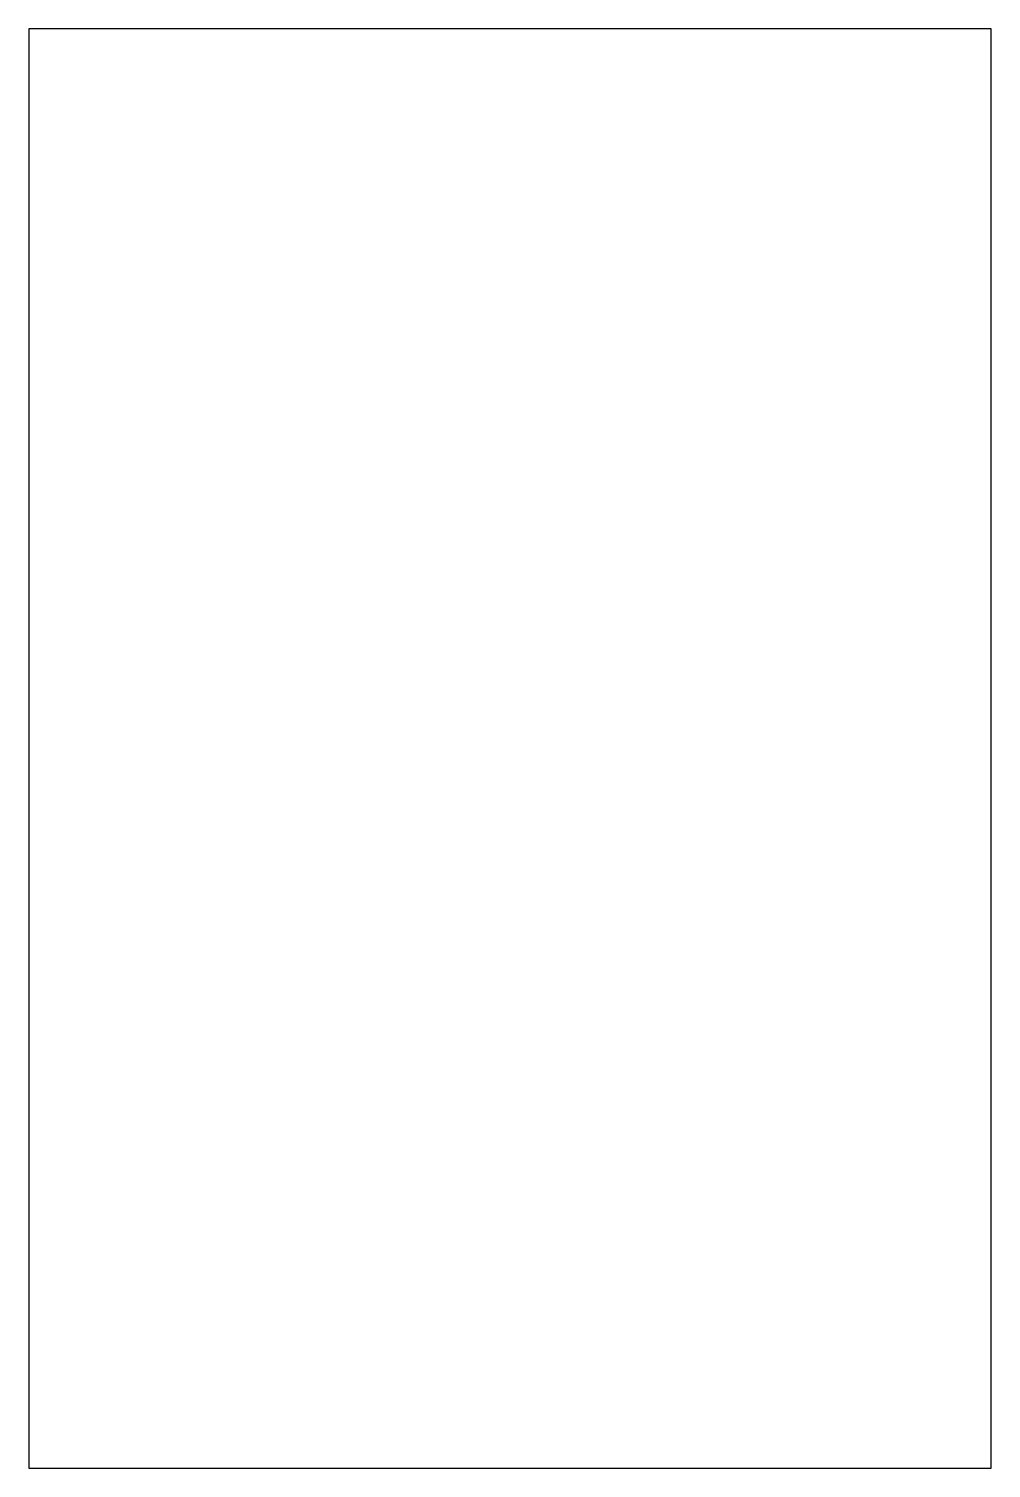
# Model space of a CAD drawing. Header units: inches. Extents: x 0 to 202, y 0 to 302.
import ezdxf

# ---------------------------------------------------------------- set-up
doc = ezdxf.new("R2010")
doc.units = ezdxf.units.IN
doc.header["$MEASUREMENT"] = 0

msp = doc.modelspace()

# ---------------------------------------------------------------- linework, layer by layer
msp.add_lwpolyline([(0, 0), (202, 0), (202, 302), (0, 302)], close=True)

doc.saveas('drawing.dxf')
